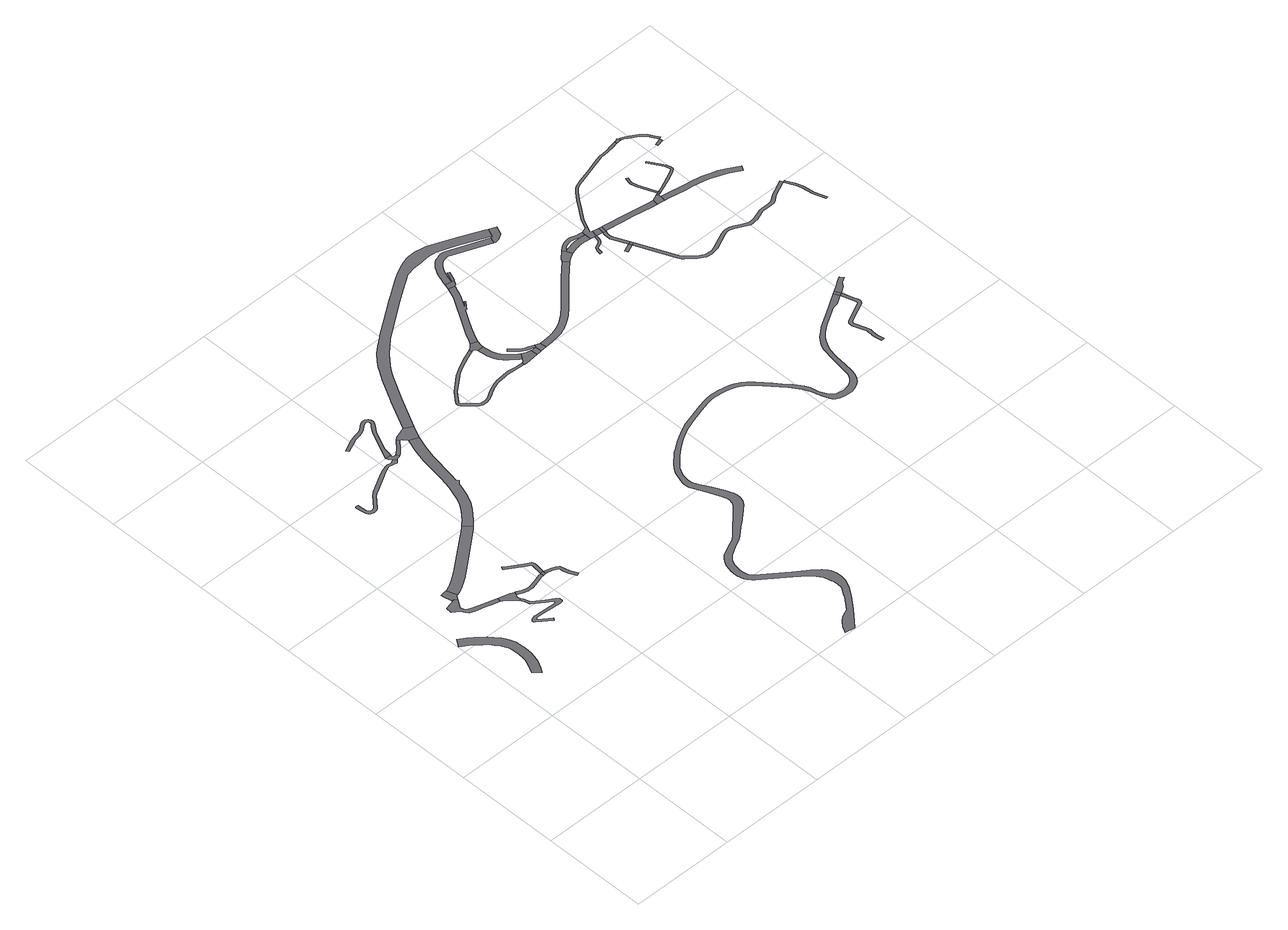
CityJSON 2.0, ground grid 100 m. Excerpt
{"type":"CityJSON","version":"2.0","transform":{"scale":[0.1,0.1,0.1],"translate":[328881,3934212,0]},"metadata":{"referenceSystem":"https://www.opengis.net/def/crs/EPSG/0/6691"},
"CityObjects":{
"road1":{"type":"Road","attributes":{"RoadStructureAttribute.sectionType":"1"},"geometry":[{"type":"MultiSurface","lod":"1","boundaries":[[[0,1,2,3,4,5,6,7,8,9,10,11,12,13,14,15,16,17,18,19,20,21,22,23,24,25,26,27,28,29,30,31,32,33,34,35,36,37,38,39,40,41,42,43,44,45,46,47,48,49,50,51]]]}]},
"road2":{"type":"Road","geometry":[{"type":"MultiSurface","lod":"1","boundaries":[[[52,53,54,55,56,57,58,59,60,61,62]]]}]},
"road3":{"type":"Road","attributes":{"RoadStructureAttribute.sectionType":"1"},"geometry":[{"type":"MultiSurface","lod":"1","boundaries":[[[63,64,65,66,67,68,69,70,71,72,73,74,75,76,77,78,79,80,81,82,83,84,85,55,54]]]}]},
"road4":{"type":"Road","geometry":[{"type":"MultiSurface","lod":"1","boundaries":[[[72,86,87,88,89,90,91,92,93,94,95,96,97,98,99,100,101,102,103,104,105,106,73]]]}]},
"road5":{"type":"Road","geometry":[{"type":"MultiSurface","lod":"1","boundaries":[[[107,108,109,110,111,112,113,114,115,116,117,118,119,120,121,122,123,124,125,126,127,128,129,130,131,132,133,134,135,136,137,138,139,140,141,142,143,144,145,146,147,148,149,150,151,152,153,154,155,156,157,158,159,160,161,162,163,164,165,166,167,168,169,170,171,172,173,174,175,176,177,178,94,93]]]}]},
"road6":{"type":"Road","attributes":{"function":"2"},"geometry":[{"type":"MultiSurface","lod":"1","boundaries":[[[179,180,181,182,183,184,185,186,187,188,189,58,57,190,191,192,193,194,195,196,197,198]]]}]},
"road7":{"type":"Road","attributes":{"RoadStructureAttribute.sectionType":"1"},"geometry":[{"type":"MultiSurface","lod":"1","boundaries":[[[199,200,201,202,203,204,205,206,104,103,207,208,209,210,211,212,213,214,215]]]}]},
"road8":{"type":"Road","attributes":{"RoadStructureAttribute.sectionType":"1"},"geometry":[{"type":"MultiSurface","lod":"1","boundaries":[[[216,217,218,219,220,221,222,223,224,225,226,227,228,229,230,231,232]]]}]},
"road9":{"type":"Road","geometry":[{"type":"MultiSurface","lod":"1","boundaries":[[[215,214,233,216,232]]]}]},
"road10":{"type":"Road","attributes":{"RoadStructureAttribute.sectionType":"1"},"geometry":[{"type":"MultiSurface","lod":"1","boundaries":[[[233,234,235,236,237,238,239,240,241,242,243,244,245,246,247,216]]]}]},
"road11":{"type":"Road","attributes":{"RoadStructureAttribute.sectionType":"1"},"geometry":[{"type":"MultiSurface","lod":"1","boundaries":[[[248,249,250,251,252,253,254,255,256,257,258,259,260,261,262,263,264,265,266,267,268,269,270,271,272,273,274,275,276,277,278,279,280,281,282,283,284,285,286,287,288,289,290,291,292,293,294,295,296,297,298,299]]]}]},
"road12":{"type":"Road","attributes":{"function":"2","RoadStructureAttribute.sectionType":"1"},"geometry":[{"type":"MultiSurface","lod":"1","boundaries":[[[300,301,302,303,304,305,306,307,308,309,310,311,312,313,314,315,316,317,318,319,320,321,322,323,324,179,198]]]}]},
"road13":{"type":"Road","geometry":[{"type":"MultiSurface","lod":"1","boundaries":[[[325,326,327,328,329,330,248,299,331,332,333,334]]]}]},
"road14":{"type":"Road","attributes":{"RoadStructureAttribute.sectionType":"1"},"geometry":[{"type":"MultiSurface","lod":"1","boundaries":[[[335,336,337,338,339,340,341,342,343,344,345,346,347,348,349,350,351,352,353,354,355,356,357,358,359,360,361,362,363,364,365,366,367,368,369,370,371,372,373,329,328]]]}]},
"road15":{"type":"Road","attributes":{"RoadStructureAttribute.sectionType":"1"},"geometry":[{"type":"MultiSurface","lod":"1","boundaries":[[[333,374,375,376,377,378,379,334]]]}]},
"road16":{"type":"Road","geometry":[{"type":"MultiSurface","lod":"1","boundaries":[[[376,380,381,382,314,313,383,384,385,386,377]]]}]},
"road17":{"type":"Road","attributes":{"RoadStructureAttribute.sectionType":"1"},"geometry":[{"type":"MultiSurface","lod":"1","boundaries":[[[387,388,389,390,391,392,393,394,395,396,397,398,399,400,401,402,403,404,405,406,407,408,409,410,411,412,413,414,415,416,417,418,419,420,421,422,423,424,425,426,427,428,429,430,431,432,433,434,435,436,437,438,439,440,441,442,443,444,445]]]}]},
"road18":{"type":"Road","geometry":[{"type":"MultiSurface","lod":"1","boundaries":[[[446,447,448,449,450,451,387,445,452,453,454,455,456]]]}]},
"road19":{"type":"Road","attributes":{"RoadStructureAttribute.sectionType":"1"},"geometry":[{"type":"MultiSurface","lod":"1","boundaries":[[[457,458,459,460,461,462,463,464,465,446,456,466,467,468,469,470,471,472,473,474]]]}]},
"road20":{"type":"Road","attributes":{"function":"2","RoadStructureAttribute.sectionType":"1"},"geometry":[{"type":"MultiSurface","lod":"1","boundaries":[[[475,476,477,478,479,480,481,482,483,484,485,486,487,488,489,490,491,492,493,494,495,496,497,498,499,500,501,502,503,504,505,506,507,385,384,508,509,510,511,512,513,514,515,516,517,518,519,520,521,522,523,524,525,526,527,528,529,530]]]}]},
"road21":{"type":"Road","geometry":[{"type":"MultiSurface","lod":"1","boundaries":[[[531,532,415,414,533,534,535,536,537,538,539,457,474]]]}]},
"road22":{"type":"Road","attributes":{"RoadStructureAttribute.sectionType":"1"},"geometry":[{"type":"MultiSurface","lod":"1","boundaries":[[[540,541,542,543,544,545,546,547,548,549,550,551,552,553,554,555]]]}]},
"road23":{"type":"Road","attributes":{"function":"3","RoadStructureAttribute.sectionType":"1"},"geometry":[{"type":"MultiSurface","lod":"1","boundaries":[[[556,557,558,559,560,561,562,563,564,565,566,567,568,569,570,571,572,573,574,575,576,577,578,579,580,581,582,583,584,585,586,587,588,589,590,591,592,593,594,595,596,597,598,599,600,601,602,603,604,605,606,607,608,609,610,611,612,613,614,615,616,617,618,619,620,621,622,623,624,625,626,627,628,629,630,631,632,633,634,635,636,637,638,639,640,641,642,643,644,645,646,647,648,649,650,651,652,653,654,655,656,657,658,659,660,661,662,663,664,665,666,667,668,669,670,671,672,673,674,675,676,677,678,679,680,681,682,683,684,685,686,687,688,689,690,691,692,693,694,695,696,697,698,699,700,701,702,703,704,705,706,707,708,709,710,711,712,713,714,715,716,717,718,719,720,721,722,723,724,725,726,727,728,729,730,731,732,733,734,735,736,737,738,739,740,741,742,743,744,745,746,747,748,749,750,751,752,753,754,755,756,757,758,759,760,761,762,763,764,765,766,767,768,769,770,771,772,773,774,775,776,777,778,779,780,781,782,783,784,785,786,787,788,789]]]}]},
"road24":{"type":"Road","attributes":{"RoadStructureAttribute.sectionType":"1"},"geometry":[{"type":"MultiSurface","lod":"1","boundaries":[[[536,790,791,792,793,554,794,795,537]]]}]},
"road25":{"type":"Road","geometry":[{"type":"MultiSurface","lod":"1","boundaries":[[[555,554,793,796,797]]]}]},
"road26":{"type":"Road","attributes":{"RoadStructureAttribute.sectionType":"1"},"geometry":[{"type":"MultiSurface","lod":"1","boundaries":[[[798,799,800,801,802,803,804,449,448,805,806,807,808,809,810,811,812,813,814,815,816,817,818,819,820,821,822]]]}]},
"road27":{"type":"Road","geometry":[{"type":"MultiSurface","lod":"1","boundaries":[[[823,824,825,822,821,826,827,828]]]}]},
"road28":{"type":"Road","geometry":[{"type":"MultiSurface","lod":"1","boundaries":[[[829,830,831,832,833,823,828]]]}]},
"road29":{"type":"Road","attributes":{"RoadStructureAttribute.sectionType":"1"},"geometry":[{"type":"MultiSurface","lod":"1","boundaries":[[[796,834,835,836,837,838,839,840,841,842,843,844,845,846,847,848,849,850,851,852,853,854,855,856,857,858,859,860,797]]]}]},
"road30":{"type":"Road","attributes":{"RoadStructureAttribute.sectionType":"1"},"geometry":[{"type":"MultiSurface","lod":"1","boundaries":[[[861,862,863,864,865,866,867,868,869,870,871,872,873,874,875,876,877,825,824,878,879,880,881,882,883,884,885,886,887,888,889,890,891,892]]]}]},
"road31":{"type":"Road","geometry":[{"type":"MultiSurface","lod":"1","boundaries":[[[891,893,894,895,896,475,530,897,892]]]}]},
"road32":{"type":"Road","geometry":[{"type":"MultiSurface","lod":"1","boundaries":[[[847,898,899,900,901,902,903,904,848]]]}]},
"road33":{"type":"Road","attributes":{"RoadStructureAttribute.sectionType":"1"},"geometry":[{"type":"MultiSurface","lod":"1","boundaries":[[[905,906,907,908,909,910,911,912,913,914,915,916,917,918,919,920,901,900]]]}]},
"road34":{"type":"Road","attributes":{"RoadStructureAttribute.sectionType":"1"},"geometry":[{"type":"MultiSurface","lod":"1","boundaries":[[[921,922,923,924,925,926,927,928,929,930,902,901,931,932,933,934,935,936,937,938,939,940]]]}]},
"road35":{"type":"Road","attributes":{"RoadStructureAttribute.sectionType":"1"},"geometry":[{"type":"MultiSurface","lod":"1","boundaries":[[[941,942,943,944,945,946,947,948,949,950,951,952,953,954,955,956,957,958,959,960,961,962,963,964,965]]]}]},
"road36":{"type":"Road","geometry":[{"type":"MultiSurface","lod":"1","boundaries":[[[966,967,968,969,970,971,972,921,940,973,974,912,911,975,941,965,976]]]}]},
"road37":{"type":"Road","geometry":[{"type":"MultiSurface","lod":"1","boundaries":[[[977,978,979,980]]]}]},
"road38":{"type":"Road","attributes":{"RoadStructureAttribute.sectionType":"1"},"geometry":[{"type":"MultiSurface","lod":"1","boundaries":[[[965,981,982,976]]]}]},
"road39":{"type":"Road","attributes":{"RoadStructureAttribute.sectionType":"1"},"geometry":[{"type":"MultiSurface","lod":"1","boundaries":[[[983,984,985,986,987,988,989,990,981,991,992,993,994,995,996,997,977]]]}]},
"road40":{"type":"Road","geometry":[{"type":"MultiSurface","lod":"1","boundaries":[[[983,977,980,998]]]}]},
"road41":{"type":"Road","geometry":[{"type":"MultiSurface","lod":"1","boundaries":[[[982,981,990,999,1000]]]}]},
"road42":{"type":"Road","attributes":{"RoadStructureAttribute.sectionType":"1"},"geometry":[{"type":"MultiSurface","lod":"1","boundaries":[[[788,1001,1002,1003,1004,1005,1006,1007,1008,1009,1010,1011,1012,1013,1014,1015,1016,1017,1018,1019,1020,1021,1022,1023,1024,1025,1026,1027,1028,1029,1030,1031,1032,1033,1034,1035,1036,1037,1038,1039,1040,1041]]]}]},
"road43":{"type":"Road","attributes":{"RoadStructureAttribute.sectionType":"1"},"geometry":[{"type":"MultiSurface","lod":"1","boundaries":[[[999,1042,1043,1044,1045,1046,1047,1048,1049,1050,1051,1052,1053,1054,1000]]]}]},
"road44":{"type":"Road","geometry":[{"type":"MultiSurface","lod":"1","boundaries":[[[1055,789,788,1041,1056]]]}]},
"road45":{"type":"Road","attributes":{"function":"3","RoadStructureAttribute.sectionType":"1"},"geometry":[{"type":"MultiSurface","lod":"1","boundaries":[[[1057,1058,1059,1060,1061,1062,1055,1056]]]}]},
"road46":{"type":"Road","attributes":{"RoadStructureAttribute.sectionType":"1"},"geometry":[{"type":"MultiSurface","lod":"1","boundaries":[[[1063,1064,1065,1066,1067,1068,1069,1070,1071,1072,1073,1074,1075,1076,1077,969,968,1078,1079,1080,1081,1082,1083,1084,1085,1086,1087,1088,1089,1090,1091,1092,1093,1094]]]}]},
"road47":{"type":"Road","geometry":[{"type":"MultiSurface","lod":"1","boundaries":[[[1050,1049,1095,1096,1097,1098,1099,1100,1101,1102,1103,1104]]]}]},
"road48":{"type":"Road","attributes":{"RoadStructureAttribute.sectionType":"1"},"geometry":[{"type":"MultiSurface","lod":"1","boundaries":[[[1103,1105,1106,1104]]]}]},
"road49":{"type":"Road","attributes":{"RoadStructureAttribute.sectionType":"1"},"geometry":[{"type":"MultiSurface","lod":"1","boundaries":[[[980,1107,1108,1109,1110,1111,1112,1113,1114,1115,1116,1117,1118,1119,1120,1121,1122,1123,1124,1125,1126,1127,1128,1129,1130,1131,1132,1133,1134,1135,1136,1137,1138,1139,1140,1141,1142,1143,1144,1145,1146,1147,1148,1149,1150,1151,1152,1153,1154,1155,1156,1157,1158,1159,1160,1142,1161,1162,1163,1164,1165,1166,1167,1168,1169,1170,1171,1172,1173,1174,1175,1176,1177,1178,1179,1180,1181,1182,1183,1184,1185,1186,1187,1188,1189,1190,1191,1192,1193,1194,1195,1196,998]]]}]},
"road50":{"type":"Road","geometry":[{"type":"MultiSurface","lod":"1","boundaries":[[[1197,1106,1105,1198,1199,1200]]]}]},
"road51":{"type":"Road","attributes":{"RoadStructureAttribute.sectionType":"1"},"geometry":[{"type":"MultiSurface","lod":"1","boundaries":[[[1197,1201,1202,1203,1204,1205,1206,1207,1208,1209,1210,1106]]]}]},
"road52":{"type":"Road","attributes":{"RoadStructureAttribute.sectionType":"1"},"geometry":[{"type":"MultiSurface","lod":"1","boundaries":[[[1199,1211,1212,1213,1214,1215,1216,1217,1218,1219,1220,1221,1222,1223,1224,1225,1226,1227,1228,1200]]]}]},
"road53":{"type":"Road","attributes":{"RoadStructureAttribute.sectionType":"1"},"geometry":[{"type":"MultiSurface","lod":"1","boundaries":[[[1096,1229,1230,1231,1232,1233,1234,1235,1236,1237,1238,1239,1240,1241,1242,1243,1244,1245,1246,1247,1248,1249,1250,1097]]]}]},
"road54":{"type":"Road","geometry":[{"type":"MultiSurface","lod":"1","boundaries":[[[1093,1251,1252,1253,1254,1255,1256,1257,1094]]]}]},
"road55":{"type":"Road","attributes":{"RoadStructureAttribute.sectionType":"1"},"geometry":[{"type":"MultiSurface","lod":"1","boundaries":[[[1253,1258,1259,1260,1261,1262,1263,1264,1265,1266,1267,1268,1269,1270,1271,1272,1273,1254]]]}]},
"road56":{"type":"Road","geometry":[{"type":"MultiSurface","lod":"1","boundaries":[[[1274,1275,1276,1277,1265]]]}]}
},
"vertices":[
[248,1996,0],[218,2024,0],[170,2066,0],[124,2102,0],[56,2149,0],[8,2079,0],[74,2034,0],[116,2000,0],[161,1961,0],[186,1938,0],[214,1905,0],[226,1890,0],[248,1862,0],[257,1847,0],[265,1835,0],[279,1804,0],[287,1777,0],[289,1768,0],[292,1750,0],[293,1713,0],[294,1708,0],[294,1672,0],[291,1636,0],[284,1602,0],[284,1601,0],[278,1583,0],[273,1570,0],[260,1541,0],[250,1520,0],[246,1512,0],[232,1486,0],[220,1463,0],[284,1407,0],[290,1417,0],[311,1452,0],[317,1463,0],[329,1487,0],[340,1511,0],[352,1539,0],[366,1578,0],[375,1624,0],[379,1669,0],[379,1712,0],[379,1716,0],[378,1733,0],[376,1759,0],[370,1797,0],[358,1835,0],[340,1875,0],[318,1911,0],[279,1959,0],[274,1966,0],
[345,2488,0],[352,2489,0],[354,2481,0],[377,2466,0],[400,2499,0],[411,2503,0],[380,2599,0],[360,2596,0],[312,2589,0],[315,2573,0],[335,2485,0],
[344,2478,0],[241,2455,0],[237,2399,0],[295,2355,0],[322,2316,0],[336,2294,0],[379,2276,0],[473,2249,0],[538,2229,0],[604,2209,0],[615,2249,0],[485,2287,0],[392,2314,0],[351,2331,0],[344,2336,0],[340,2343,0],[329,2372,0],[327,2379,0],[326,2384,0],[326,2389,0],[329,2393,0],[333,2399,0],[333,2400,0],
[621,2200,0],[641,2186,0],[659,2172,0],[677,2155,0],[690,2141,0],[704,2127,0],[706,2125,0],[723,2110,0],[743,2122,0],[739,2128,0],[736,2135,0],[734,2141,0],[734,2145,0],[734,2151,0],[736,2157,0],[738,2163,0],[741,2169,0],[746,2175,0],[758,2203,0],[722,2218,0],[716,2220,0],
[732,2096,0],[738,2085,0],[741,2076,0],[749,2036,0],[751,2031,0],[754,2027,0],[758,2023,0],[820,1977,0],[855,1949,0],[905,1913,0],[909,1908,0],[911,1904,0],[911,1901,0],[910,1897,0],[909,1895,0],[908,1893,0],[905,1891,0],[902,1890,0],[756,1896,0],[695,1901,0],[683,1901,0],[671,1899,0],[664,1896,0],[654,1892,0],[648,1888,0],[640,1882,0],[635,1875,0],[633,1871,0],[632,1866,0],[633,1859,0],[636,1853,0],[641,1847,0],[764,1757,0],[780,1777,0],[679,1851,0],[676,1853,0],[675,1855,0],[674,1858,0],[673,1861,0],[673,1864,0],[674,1867,0],[676,1869,0],[679,1871,0],[683,1873,0],[686,1874,0],[690,1874,0],[697,1875,0],[708,1875,0],[754,1871,0],[928,1858,0],[937,1857,0],[944,1858,0],[952,1861,0],[959,1865,0],[963,1868,0],[966,1873,0],[968,1879,0],[969,1886,0],[968,1894,0],[965,1901,0],[959,1909,0],[951,1916,0],[942,1923,0],[877,1968,0],[844,1990,0],[776,2041,0],[771,2047,0],[769,2054,0],[766,2067,0],[762,2081,0],[759,2092,0],[754,2104,0],
[976,3031,0],[959,3014,0],[721,2825,0],[570,2710,0],[519,2672,0],[486,2652,0],[474,2645,0],[464,2639,0],[445,2628,0],[421,2616,0],[383,2600,0],[447,2514,0],[471,2525,0],[535,2563,0],[567,2584,0],[578,2592,0],[628,2632,0],[780,2750,0],[1018,2940,0],[1040,2963,0],
[1027,2204,0],[953,2180,0],[896,2166,0],[878,2165,0],[858,2166,0],[813,2180,0],[776,2196,0],[763,2201,0],[772,2165,0],[803,2152,0],[852,2136,0],[878,2135,0],[900,2136,0],[961,2152,0],[1033,2174,0],[1057,2176,0],[1054,2206,0],
[1085,2209,0],[1099,2298,0],[1100,2324,0],[1098,2335,0],[1089,2348,0],[1059,2366,0],[948,2437,0],[899,2469,0],[884,2479,0],[868,2453,0],[882,2444,0],[930,2414,0],[1068,2325,0],[1069,2323,0],[1070,2321,0],[1069,2300,0],[1056,2214,0],
[1084,2179,0],
[1143,2167,0],[1177,2152,0],[1196,2140,0],[1197,2138,0],[1204,2096,0],[1221,2049,0],[1249,1986,0],[1276,1999,0],[1249,2060,0],[1233,2104,0],[1223,2154,0],[1219,2161,0],[1191,2178,0],[1152,2195,0],
[1105,3949,0],[1081,3935,0],[1067,3937,0],[1035,3940,0],[1015,3940,0],[961,3923,0],[928,3908,0],[865,3873,0],[745,3804,0],[707,3773,0],[671,3731,0],[612,3667,0],[607,3665,0],[601,3663,0],[595,3662,0],[590,3662,0],[587,3662,0],[583,3662,0],[580,3663,0],[574,3667,0],[567,3674,0],[562,3683,0],[557,3697,0],[556,3705,0],[552,3730,0],[549,3779,0],[522,3779,0],[519,3779,0],[520,3764,0],[521,3726,0],[528,3689,0],[535,3670,0],[543,3655,0],[549,3648,0],[556,3642,0],[568,3635,0],[577,3632,0],[590,3631,0],[598,3631,0],[609,3633,0],[618,3637,0],[627,3641,0],[693,3712,0],[727,3752,0],[760,3776,0],[771,3779,0],[931,3873,0],[972,3896,0],[1013,3912,0],[1032,3918,0],[1110,3904,0],[1131,3925,0],
[1094,3018,0],[1130,3059,0],[1171,3109,0],[1216,3173,0],[1249,3248,0],[1275,3316,0],[1295,3386,0],[1321,3408,0],[1325,3415,0],[1305,3431,0],[1323,3512,0],[1365,3750,0],[1398,3877,0],[1434,3985,0],[1350,4017,0],[1311,3903,0],[1277,3769,0],[1235,3530,0],[1209,3413,0],[1189,3344,0],[1166,3282,0],[1137,3218,0],[1099,3163,0],[1062,3117,0],[1030,3082,0],
[1150,3975,0],[1136,3981,0],[1131,3994,0],[1132,3999,0],[1079,4004,0],[1087,3978,0],[1141,3936,0],[1168,3938,0],[1182,3947,0],[1162,3974,0],
[1133,4009,0],[1148,4085,0],[1232,4269,0],[1269,4318,0],[1290,4343,0],[1297,4362,0],[1300,4378,0],[1297,4393,0],[1286,4414,0],[1262,4431,0],[1245,4432,0],[1229,4428,0],[1207,4421,0],[1187,4406,0],[1155,4378,0],[1128,4368,0],[1086,4357,0],[1046,4348,0],[1021,4339,0],[911,4288,0],[924,4261,0],[1032,4311,0],[1054,4319,0],[1093,4328,0],[1138,4339,0],[1170,4352,0],[1206,4382,0],[1221,4394,0],[1238,4400,0],[1247,4402,0],[1252,4402,0],[1263,4394,0],[1269,4383,0],[1270,4378,0],[1268,4370,0],[1264,4358,0],[1246,4337,0],[1206,4284,0],[1119,4095,0],
[1197,3958,0],[1234,3996,0],[1301,4069,0],[1281,4091,0],[1213,4016,0],[1179,3983,0],
[1317,4065,0],[1322,4057,0],[1329,4049,0],[1476,4072,0],[1492,4104,0],[1412,4145,0],[1307,4111,0],
[2410,4403,0],[2326,4369,0],[2223,4325,0],[2211,4317,0],[2133,4269,0],[1996,4155,0],[1915,4058,0],[1910,4044,0],[1912,4021,0],[1926,4002,0],[1962,3966,0],[2026,3902,0],[2055,3886,0],[2084,3885,0],[2088,3885,0],[2102,3885,0],[2132,3892,0],[2167,3909,0],[2200,3930,0],[2237,3947,0],[2258,3957,0],[2309,3976,0],[2345,3982,0],[2354,3984,0],[2418,3992,0],[2445,3992,0],[2594,3981,0],[2611,3980,0],[2612,4005,0],[2595,4006,0],[2537,4010,0],[2468,4016,0],[2446,4017,0],[2416,4017,0],[2350,4009,0],[2333,4006,0],[2302,4000,0],[2248,3980,0],[2243,3978,0],[2188,3952,0],[2183,3948,0],[2155,3931,0],[2124,3916,0],[2105,3911,0],[2098,3910,0],[2087,3909,0],[2062,3911,0],[2042,3922,0],[1977,3987,0],[1945,4019,0],[1936,4030,0],[1935,4041,0],[1937,4046,0],[2014,4137,0],[2148,4249,0],[2174,4265,0],[2234,4302,0],[2335,4346,0],[2417,4379,0],
[2515,4355,0],[2517,4384,0],[2528,4430,0],[2464,4447,0],[2452,4434,0],[2431,4417,0],[2435,4383,0],[2439,4382,0],[2441,4381,0],[2448,4373,0],[2455,4354,0],
[2676,4087,0],[2662,4096,0],[2602,4148,0],[2573,4177,0],[2555,4200,0],[2545,4222,0],[2539,4233,0],[2527,4271,0],[2519,4317,0],[2460,4309,0],[2469,4257,0],[2483,4211,0],[2488,4201,0],[2504,4169,0],[2527,4138,0],[2561,4104,0],[2626,4048,0],[2643,4037,0],
[3471,5271,0],[3450,5280,0],[3202,5390,0],[3117,5425,0],[3039,5458,0],[3024,5464,0],[3009,5469,0],[2983,5479,0],[2952,5485,0],[2926,5490,0],[2895,5497,0],[2872,5498,0],[2838,5499,0],[2811,5498,0],[2768,5491,0],[2721,5477,0],[2664,5454,0],[2608,5426,0],[2528,5374,0],[2394,5286,0],[2348,5255,0],[2135,5106,0],[2010,5018,0],[1997,5009,0],[1916,4949,0],[1856,4896,0],[1800,4836,0],[1751,4775,0],[1737,4751,0],[1708,4704,0],[1680,4654,0],[1564,4442,0],[1560,4435,0],[1640,4393,0],[1761,4611,0],[1789,4657,0],[1833,4719,0],[1875,4771,0],[1925,4827,0],[1974,4872,0],[2047,4940,0],[2396,5185,0],[2512,5262,0],[2650,5353,0],[2738,5374,0],[2804,5375,0],[2823,5377,0],[2847,5380,0],[2897,5385,0],[2945,5383,0],[2966,5381,0],[2992,5379,0],[3068,5350,0],[3169,5311,0],[3417,5201,0],[3438,5192,0],
[2636,4017,0],[2627,4011,0],[2615,3980,0],[2640,3979,0],[2678,3982,0],[2764,3991,0],[2757,4056,0],[2721,4066,0],[2684,4082,0],
[2801,4091,0],[2780,4097,0],[2746,4109,0],[2708,4131,0],[2694,4144,0],[2658,4181,0],[2637,4201,0],[2616,4180,0],[2637,4159,0],[2673,4123,0],[2690,4106,0],[2734,4082,0],[2771,4069,0],[2790,4063,0],[2810,4053,0],[2824,4080,0],
[4850,2765,0],[4803,2737,0],[4641,2640,0],[4600,2613,0],[4559,2580,0],[4517,2546,0],[4494,2516,0],[4461,2471,0],[4442,2428,0],[4434,2387,0],[4420,2316,0],[4403,2212,0],[4383,2090,0],[4372,2059,0],[4359,2040,0],[4338,2019,0],[4312,2002,0],[4284,1989,0],[4265,1984,0],[4239,1982,0],[4207,1986,0],[4172,1992,0],[4152,2004,0],[4135,2016,0],[4114,2039,0],[4099,2068,0],[4080,2116,0],[4070,2163,0],[4064,2192,0],[4041,2238,0],[3989,2315,0],[3930,2382,0],[3880,2440,0],[3788,2549,0],[3747,2589,0],[3721,2608,0],[3707,2620,0],[3654,2647,0],[3616,2662,0],[3568,2675,0],[3514,2685,0],[3473,2687,0],[3453,2688,0],[3401,2687,0],[3343,2678,0],[3252,2654,0],[3105,2613,0],[3068,2599,0],[3030,2585,0],[2959,2549,0],[2925,2531,0],[2873,2500,0],[2813,2455,0],[2773,2434,0],[2749,2409,0],[2688,2351,0],[2647,2306,0],[2620,2265,0],[2608,2232,0],[2581,2146,0],[2578,2118,0],[2580,2088,0],[2583,2067,0],[2652,1918,0],[2678,1858,0],[2697,1811,0],[2709,1779,0],[2712,1756,0],[2714,1731,0],[2711,1716,0],[2704,1696,0],[2690,1672,0],[2654,1638,0],[2628,1612,0],[2501,1485,0],[2482,1467,0],[2471,1456,0],[2450,1435,0],[2418,1410,0],[2374,1388,0],[2368,1385,0],[2313,1361,0],[2262,1336,0],[2245,1324,0],[2225,1301,0],[2204,1273,0],[2198,1265,0],[2179,1233,0],[2166,1194,0],[2160,1159,0],[2158,1125,0],[2160,1088,0],[2166,1052,0],[2176,1026,0],[2191,997,0],[2212,971,0],[2231,955,0],[2266,923,0],[2428,799,0],[2470,767,0],[2570,683,0],[2588,668,0],[2594,659,0],[2624,615,0],[2639,590,0],[2645,575,0],[2657,537,0],[2660,519,0],[2665,502,0],[2671,460,0],[2662,408,0],[2620,337,0],[2609,319,0],[2516,202,0],[2458,175,0],[2434,164,0],[2406,137,0],[2364,89,0],[2337,42,0],[2330,26,0],[2419,9,0],[2559,168,0],[2654,287,0],[2713,379,0],[2742,442,0],[2751,494,0],[2753,521,0],[2751,552,0],[2735,607,0],[2722,629,0],[2719,634,0],[2694,667,0],[2631,721,0],[2537,787,0],[2503,811,0],[2304,964,0],[2301,966,0],[2252,1009,0],[2238,1028,0],[2224,1068,0],[2219,1099,0],[2219,1121,0],[2222,1147,0],[2229,1184,0],[2237,1208,0],[2257,1242,0],[2275,1264,0],[2294,1281,0],[2317,1294,0],[2386,1335,0],[2424,1353,0],[2447,1363,0],[2487,1394,0],[2596,1484,0],[2597,1484,0],[2711,1578,0],[2760,1626,0],[2785,1663,0],[2787,1672,0],[2795,1702,0],[2796,1736,0],[2790,1775,0],[2778,1805,0],[2765,1840,0],[2713,1946,0],[2660,2036,0],[2639,2094,0],[2635,2137,0],[2637,2161,0],[2642,2190,0],[2651,2216,0],[2662,2242,0],[2684,2278,0],[2722,2320,0],[2779,2374,0],[2838,2424,0],[2896,2467,0],[2944,2496,0],[2978,2513,0],[3046,2548,0],[3086,2563,0],[3118,2575,0],[3262,2615,0],[3351,2639,0],[3404,2647,0],[3453,2648,0],[3465,2648,0],[3509,2645,0],[3559,2636,0],[3603,2624,0],[3637,2611,0],[3685,2586,0],[3699,2575,0],[3721,2558,0],[3759,2522,0],[3850,2414,0],[3895,2362,0],[3938,2313,0],[3957,2291,0],[4007,2218,0],[4027,2177,0],[4033,2157,0],[4045,2121,0],[4049,2106,0],[4065,2056,0],[4078,2021,0],[4100,1979,0],[4120,1957,0],[4153,1940,0],[4202,1929,0],[4238,1927,0],[4272,1927,0],[4304,1935,0],[4339,1950,0],[4374,1974,0],[4405,2008,0],[4420,2039,0],[4431,2081,0],[4447,2209,0],[4448,2218,0],[4459,2309,0],[4473,2377,0],[4484,2411,0],[4504,2449,0],[4528,2490,0],[4550,2515,0],[4586,2551,0],[4623,2581,0],[4662,2606,0],[4824,2702,0],[4878,2714,0],[4950,2758,0],[4960,2765,0],[4931,2814,0],
[2771,3992,0],[2773,3991,0],[2789,3992,0],[2815,3994,0],[2786,4051,0],[2779,4051,0],
[2873,3999,0],[2868,4058,0],
[2768,4998,0],[2744,4942,0],[2722,4895,0],[2574,4648,0],[2512,4541,0],[2488,4490,0],[2484,4481,0],[2543,4466,0],[2565,4513,0],[2575,4529,0],[2587,4549,0],[2626,4618,0],[2706,4752,0],[2717,4745,0],[2738,4773,0],[2775,4819,0],[2765,4824,0],[2732,4780,0],[2725,4784,0],[2775,4867,0],[2799,4917,0],[2821,4970,0],[2824,4978,0],[2830,4996,0],[2772,5013,0],
[2852,5053,0],[2846,5050,0],[2788,5067,0],[2845,5007,0],[2856,5015,0],[2871,5044,0],
[2874,5052,0],[2875,5053,0],[2913,5140,0],[2894,5148,0],[2856,5060,0],
[2950,4005,0],[3012,4012,0],[3067,4026,0],[3080,4031,0],[3122,4047,0],[3166,4072,0],[3208,4099,0],[3246,4128,0],[3313,4187,0],[3423,4302,0],[3446,4324,0],[3465,4342,0],[3553,4430,0],[3679,4551,0],[3640,4597,0],[3511,4473,0],[3380,4344,0],[3365,4328,0],[3271,4230,0],[3208,4174,0],[3193,4163,0],[3174,4148,0],[3135,4123,0],[3097,4101,0],[3049,4083,0],[3001,4071,0],[2944,4065,0],
[3054,5329,0],[3042,5334,0],[3021,5337,0],[3006,5338,0],[2986,5335,0],[2958,5326,0],[2931,5317,0],[2909,5302,0],[2909,5301,0],[2891,5285,0],[2869,5261,0],[2843,5219,0],[2829,5191,0],[2828,5186,0],[2822,5171,0],[2805,5122,0],[2797,5094,0],[2862,5103,0],[2885,5168,0],[2896,5190,0],[2917,5225,0],[2933,5243,0],[2946,5254,0],[2959,5263,0],[2977,5270,0],[2999,5276,0],[3009,5278,0],[3015,5277,0],[3020,5277,0],[3026,5276,0],[3397,5130,0],[3419,5185,0],
[3413,5124,0],[3451,5130,0],[3507,5161,0],[3541,5242,0],[3430,5187,0],
[3716,4577,0],[3752,4595,0],[3764,4600,0],[3744,4656,0],[3720,4682,0],[3654,4621,0],[3652,4620,0],
[3793,4610,0],[3832,4619,0],[3851,4623,0],[3858,4625,0],[3896,4627,0],[3935,4625,0],[3978,4618,0],[3987,4678,0],[3942,4685,0],[3895,4687,0],[3885,4687,0],[3863,4685,0],[3849,4684,0],[3821,4678,0],[3800,4673,0],[3776,4668,0],
[3985,4719,0],[3943,4723,0],[3942,4723,0],[3903,4735,0],[3875,4742,0],[3866,4744,0],[3849,4745,0],[3815,4739,0],[3780,4729,0],[3752,4712,0],[3774,4684,0],[3795,4697,0],[3823,4705,0],[3852,4710,0],[3862,4710,0],[3868,4708,0],[3885,4703,0],[3893,4701,0],[3934,4689,0],[3978,4682,0],
[4018,4611,0],[4016,4583,0],[4014,4572,0],[4008,4557,0],[3996,4547,0],[3983,4539,0],[3953,4525,0],[3942,4519,0],[3932,4507,0],[3929,4498,0],[3925,4478,0],[3919,4446,0],[3939,4443,0],[3945,4474,0],[3949,4493,0],[3950,4498,0],[3955,4504,0],[3962,4507,0],[3992,4521,0],[4008,4531,0],[4025,4546,0],[4033,4566,0],[4036,4581,0],[4038,4607,0],[4038,4610,0],
[4042,4669,0],[4031,4681,0],[4055,4729,0],[4037,4738,0],[4027,4731,0],[4014,4725,0],[4000,4721,0],[3984,4681,0],[3985,4680,0],[4018,4612,0],[4047,4668,0],
[4157,4364,0],[4081,4333,0],[4093,4305,0],[4169,4337,0],
[4103,4602,0],[4111,4658,0],
[4184,4376,0],[4145,4463,0],[4121,4520,0],[4119,4541,0],[4120,4560,0],[4121,4563,0],[4123,4572,0],[4131,4591,0],[4095,4581,0],[4094,4577,0],[4091,4565,0],[4089,4540,0],[4092,4512,0],[4118,4452,0],[4142,4397,0],
[4196,4349,0],
[4133,4598,0],[4142,4653,0],
[4990,2672,0],[5004,2628,0],[5005,2619,0],[5004,2610,0],[5000,2604,0],[4925,2568,0],[4817,2516,0],[4804,2506,0],[4793,2494,0],[4790,2484,0],[4789,2470,0],[4791,2451,0],[4827,2351,0],[4833,2337,0],[4834,2319,0],[4833,2306,0],[4831,2274,0],[4830,2269,0],[4831,2235,0],[4844,2168,0],[4874,2174,0],[4861,2238,0],[4860,2268,0],[4861,2279,0],[4863,2304,0],[4864,2319,0],[4862,2344,0],[4855,2362,0],[4820,2458,0],[4819,2471,0],[4819,2478,0],[4820,2478,0],[4825,2484,0],[4833,2491,0],[4938,2541,0],[5021,2580,0],[5032,2598,0],[5036,2618,0],[5033,2635,0],[5018,2680,0],[4989,2774,0],
[4140,4597,0],[4158,4595,0],[4277,4578,0],[4364,4565,0],[4398,4560,0],[4588,4529,0],[4599,4527,0],[4636,4522,0],[4644,4577,0],[4596,4583,0],[4560,4589,0],[4374,4619,0],[4165,4650,0],
[4957,2830,0],[4987,2781,0],
[5048,2819,0],[5077,2858,0],[5123,2886,0],[5102,2920,0],[5049,2888,0],[5012,2863,0],
[4829,5250,0],[4770,5238,0],[4721,5233,0],[4695,5234,0],[4637,5220,0],[4489,5176,0],[4384,5145,0],[4365,5140,0],[4313,5119,0],[4292,5106,0],[4263,5076,0],[4212,5010,0],[4143,4912,0],[4077,4822,0],[4046,4758,0],[4073,4767,0],[4094,4812,0],[4160,4901,0],[4228,4998,0],[4278,5062,0],[4305,5091,0],[4322,5102,0],[4371,5121,0],[4384,5125,0],[4495,5157,0],[4643,5200,0],[4697,5214,0],[4722,5213,0],[4773,5219,0],[4833,5230,0],[4885,5241,0],[4882,5261,0],
[4660,4519,0],[4709,4512,0],[4717,4566,0],[4715,4569,0],[4713,4572,0],[4713,4575,0],[4713,4579,0],[4714,4583,0],[4716,4586,0],[4708,4604,0],
[4734,4594,0],[4726,4612,0],
[4211,4242,0],[4327,3979,0],[4345,3948,0],[4363,3930,0],[4435,3865,0],[4478,3839,0],[4503,3824,0],[4529,3818,0],[4537,3817,0],[4556,3816,0],[4578,3817,0],[4598,3820,0],[4632,3831,0],[4786,3898,0],[4811,3906,0],[4822,3909,0],[4841,3908,0],[4861,3904,0],[4886,3894,0],[4939,3867,0],[5007,3835,0],[5032,3833,0],[5065,3835,0],[5089,3840,0],[5182,3872,0],[5196,3875,0],[5223,3876,0],[5245,3875,0],[5256,3875,0],[5282,3874,0],[5308,3878,0],[5336,3891,0],[5370,3916,0],[5387,3927,0],[5448,3956,0],[5530,3995,0],[5533,3986,0],[5569,3915,0],[5572,3908,0],[5585,3872,0],[5590,3841,0],[5605,3739,0],[5646,3619,0],[5665,3625,0],[5645,3683,0],[5625,3743,0],[5618,3843,0],[5615,3852,0],[5607,3878,0],[5599,3898,0],[5593,3911,0],[5588,3923,0],[5551,3993,0],[5549,4000,0],[5522,4024,0],[5410,3971,0],[5372,3953,0],[5353,3941,0],[5320,3917,0],[5299,3907,0],[5280,3904,0],[5258,3905,0],[5223,3906,0],[5205,3905,0],[5193,3905,0],[5175,3902,0],[5081,3869,0],[5061,3865,0],[5032,3863,0],[5015,3865,0],[4952,3894,0],[4898,3922,0],[4870,3933,0],[4844,3938,0],[4819,3939,0],[4803,3935,0],[4775,3926,0],[4622,3859,0],[4591,3849,0],[4575,3847,0],[4557,3846,0],[4556,3846,0],[4533,3848,0],[4515,3852,0],[4493,3865,0],[4453,3889,0],[4383,3952,0],[4369,3966,0],[4354,3992,0],[4239,4253,0],
[4744,4620,0],[4738,4596,0],[4751,4600,0],[4744,4619,0],
[4719,4677,0],[4674,4793,0],[4663,4841,0],[4663,4862,0],[4676,4898,0],[4658,4905,0],[4643,4865,0],[4643,4838,0],[4655,4787,0],[4700,4670,0],
[4794,4616,0],[4904,4660,0],[4978,4698,0],[5006,4716,0],[5012,4729,0],[5009,4756,0],[4994,4792,0],[4974,4830,0],[4910,4931,0],[4893,4920,0],[4956,4820,0],[4976,4784,0],[4989,4751,0],[4991,4732,0],[4990,4729,0],[4969,4716,0],[4896,4679,0],[4787,4634,0],
[4716,4511,0],[4745,4507,0],[4904,4480,0],[4961,4470,0],[4966,4469,0],[5095,4445,0],[5153,4428,0],[5157,4427,0],[5227,4401,0],[5294,4369,0],[5374,4324,0],[5391,4312,0],[5421,4358,0],[5403,4370,0],[5320,4417,0],[5249,4451,0],[5216,4463,0],[5170,4480,0],[5107,4499,0],[4998,4519,0],[4970,4524,0],[4754,4561,0],
[4907,5243,0],[4923,5243,0],[4930,5242,0],[4931,5262,0],[4918,5277,0],[4908,5271,0],[4895,5265,0],
[4936,5242,0],[4947,5240,0],[4958,5237,0],[4991,5216,0],[5068,5166,0],[5111,5123,0],[5142,5074,0],[5163,5033,0],[5186,5045,0],[5163,5087,0],[5131,5139,0],[5083,5186,0],[5013,5228,0],[4967,5255,0],[4951,5260,0],[4938,5262,0],
[5145,5027,0],[5099,5012,0],[5106,4989,0],[5171,5007,0]
]}
